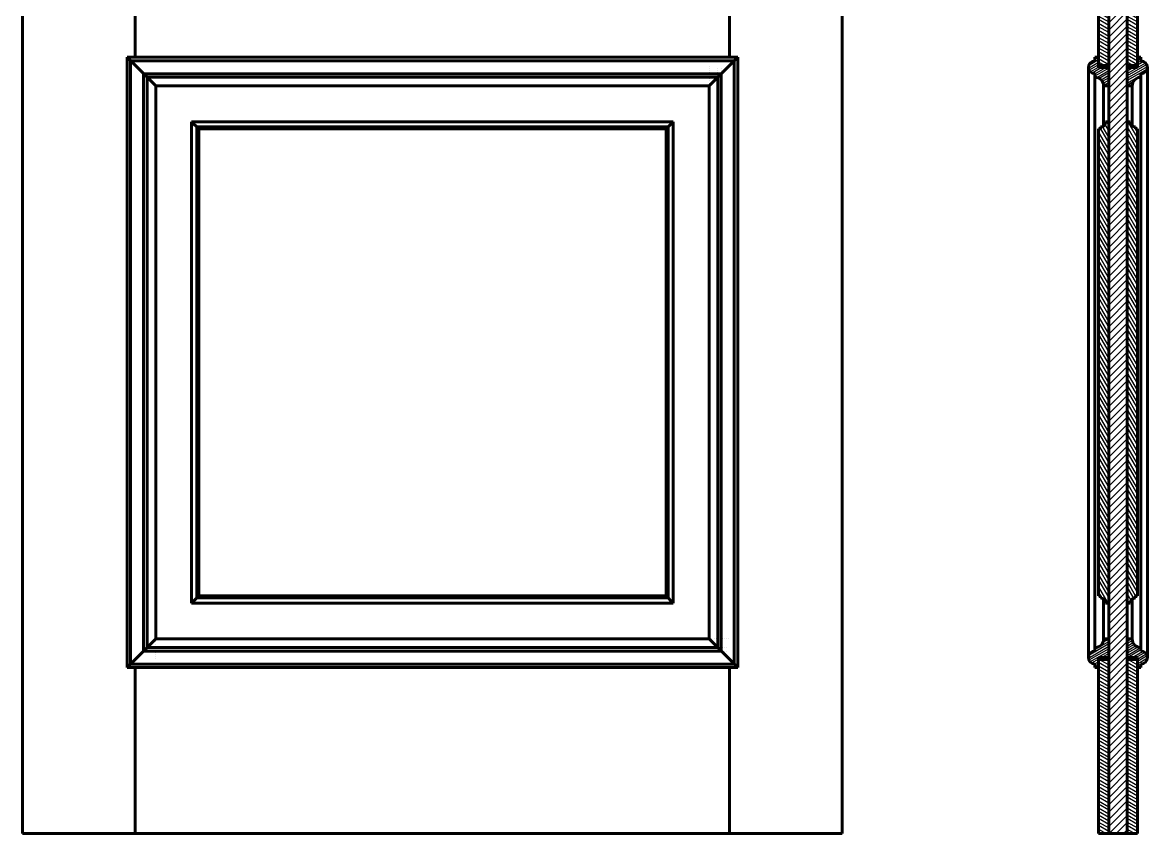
# Model space of a CAD drawing. Header units: inches. Extents: x -4554 to 14101, y -13650 to 2449.
# Drawn here: x 3000 to 4098, y 0 to 792 of the extents above; entities that cross this region are included whole.
import ezdxf

# ---------------------------------------------------------------- set-up
doc = ezdxf.new("R2010")
doc.units = ezdxf.units.IN
doc.layers.add('Слой1', color=7, linetype='Continuous')

# ---------------------------------------------------------------- blocks, each defined once
blk = doc.blocks.new('*B148')
at = {"layer": 'Слой1', "linetype": 'Continuous'}
for p, q in [((4060, 791.6), (4078, 809.6)), ((4078, 802.6), (4060, 784.6)), ((4060, 777.5), (4078, 795.5)), ((4078, 788.4), (4060, 770.4)), ((4060, 763.4), (4078, 781.4)), ((4078, 774.3), (4060, 756.3)), ((4060, 749.2), (4078, 767.2)), ((4078, 760.1), (4060, 742.1)), ((4060, 735.1), (4078, 753.1)), ((4078, 746), (4060, 728)), ((4060, 720.9), (4078, 738.9)), ((4078, 731.9), (4060, 713.9)), ((4060, 706.8), (4078, 724.8)), ((4078, 717.7), (4060, 699.7)), ((4060, 692.6), (4078, 710.6)), ((4078, 703.6), (4060, 685.6)), ((4060, 678.5), (4078, 696.5)), ((4078, 689.4), (4060, 671.4)), ((4060, 664.4), (4078, 682.4)), ((4078, 675.3), (4060, 657.3)), ((4060, 650.2), (4078, 668.2)), ((4078, 661.1), (4060, 643.1)), ((4060, 636.1), (4078, 654.1)), ((4078, 647), (4060, 629)), ((4060, 621.9), (4078, 639.9)), ((4078, 632.9), (4060, 614.9)), ((4060, 607.8), (4078, 625.8)), ((4078, 618.7), (4060, 600.7)), ((4060, 593.6), (4078, 611.6)), ((4078, 604.6), (4060, 586.6)), ((4060, 579.5), (4078, 597.5)), ((4078, 590.4), (4060, 572.4)), ((4060, 565.4), (4078, 583.4)), ((4078, 576.3), (4060, 558.3)), ((4060, 551.2), (4078, 569.2)), ((4078, 562.1), (4060, 544.1)), ((4060, 537.1), (4078, 555.1)), ((4078, 548), (4060, 530)), ((4060, 522.9), (4078, 540.9)), ((4078, 533.9), (4060, 515.9)), ((4060, 508.8), (4078, 526.8)), ((4078, 519.7), (4060, 501.7)), ((4060, 494.7), (4078, 512.7)), ((4078, 505.6), (4060, 487.6)), ((4060, 480.5), (4078, 498.5)), ((4078, 491.4), (4060, 473.4)), ((4060, 466.4), (4078, 484.4)), ((4078, 477.3), (4060, 459.3)), ((4060, 452.2), (4078, 470.2)), ((4078, 463.2), (4060, 445.2)), ((4060, 438.1), (4078, 456.1)), ((4078, 449), (4060, 431)), ((4060, 423.9), (4078, 441.9)), ((4078, 434.9), (4060, 416.9)), ((4060, 409.8), (4078, 427.8)), ((4078, 420.7), (4060, 402.7)), ((4060, 395.7), (4078, 413.7)), ((4078, 406.6), (4060, 388.6)), ((4060, 381.5), (4078, 399.5)), ((4078, 392.4), (4060, 374.4)), ((4060, 367.4), (4078, 385.4)), ((4078, 378.3), (4060, 360.3)), ((4060, 353.2), (4078, 371.2)), ((4078, 364.2), (4060, 346.2)), ((4060, 339.1), (4078, 357.1)), ((4078, 350), (4060, 332)), ((4060, 324.9), (4078, 342.9)), ((4078, 335.9), (4060, 317.9)), ((4060, 310.8), (4078, 328.8)), ((4078, 321.7), (4060, 303.7)), ((4060, 296.7), (4078, 314.7)), ((4078, 307.6), (4060, 289.6)), ((4060, 282.5), (4078, 300.5)), ((4078, 293.4), (4060, 275.4)), ((4060, 268.4), (4078, 286.4)), ((4078, 279.3), (4060, 261.3)), ((4060, 254.2), (4078, 272.2)), ((4078, 265.2), (4060, 247.2)), ((4060, 240.1), (4078, 258.1)), ((4078, 251), (4060, 233)), ((4060, 226), (4078, 244)), ((4078, 236.9), (4060, 218.9)), ((4060, 211.8), (4078, 229.8)), ((4078, 222.7), (4060, 204.7)), ((4060, 197.7), (4078, 215.7)), ((4078, 208.6), (4060, 190.6)), ((4060, 183.5), (4078, 201.5)), ((4078, 194.5), (4060, 176.5)), ((4060, 169.4), (4078, 187.4)), ((4078, 180.3), (4060, 162.3)), ((4060, 155.2), (4078, 173.2)), ((4078, 166.2), (4060, 148.2)), ((4060, 141.1), (4078, 159.1)), ((4078, 152), (4060, 134)), ((4060, 127), (4078, 145)), ((4078, 137.9), (4060, 119.9)), ((4060, 112.8), (4078, 130.8)), ((4078, 123.7), (4060, 105.7)), ((4060, 98.7), (4078, 116.7)), ((4078, 109.6), (4060, 91.6)), ((4060, 84.5), (4078, 102.5)), ((4078, 95.5), (4060, 77.5)), ((4060, 70.4), (4078, 88.4)), ((4078, 81.3), (4060, 63.3)), ((4060, 56.2), (4078, 74.2)), ((4078, 67.2), (4060, 49.2)), ((4060, 42.1), (4078, 60.1)), ((4078, 53), (4060, 35)), ((4060, 28), (4078, 46)), ((4078, 38.9), (4060, 20.9)), ((4060, 13.8), (4078, 31.8)), ((4078, 24.7), (4060, 6.7)), ((4060.3, 0), (4078, 17.7)), ((4078, 10.6), (4067.4, 0)), ((4074.5, 0), (4078, 3.5))]:
    blk.add_line(p, q, dxfattribs=at)
blk = doc.blocks.new('*B158')
at = {"layer": 'Слой1', "linetype": 'Continuous'}
for p, q in [((4088, 757.1), (4089.5, 758)), ((4078, 742.1), (4096.1, 752.6)), ((4097.3, 750.9), (4078, 739.8)), ((4078, 737.5), (4097.8, 748.9)), ((4084.2, 748), (4078, 744.4)), ((4078, 746.7), (4080.2, 748)), ((4091.5, 756.8), (4088, 754.8)), ((4088, 752.5), (4091.6, 754.6)), ((4094.4, 753.9), (4088, 750.2)), ((4097.6, 746.5), (4078, 735.2)), ((4078, 732.9), (4091.5, 740.7)), ((4084, 734.1), (4078, 730.6)), ((4081, 730), (4083.1, 731.2))]:
    blk.add_line(p, q, dxfattribs=at)
blk = doc.blocks.new('*B159')
at = {"layer": 'Слой1', "linetype": 'Continuous'}
for p, q in [((4046.5, 755.7), (4050, 757.7)), ((4040.2, 747.4), (4050, 753.1)), ((4050, 755.4), (4040.4, 749.8)), ((4050, 750.8), (4040.8, 745.5)), ((4041.9, 743.8), (4050, 748.5)), ((4053.2, 748), (4043.7, 742.5)), ((4046.5, 741.8), (4057.2, 748)), ((4060, 747.3), (4046.5, 739.5)), ((4048.4, 738.3), (4060, 745)), ((4060, 742.7), (4050.7, 737.4)), ((4052.5, 736), (4060, 740.4)), ((4060, 738.1), (4053.7, 734.5)), ((4054.6, 732.6), (4060, 735.8)), ((4060, 733.5), (4055, 730.6)), ((4058, 730), (4060, 731.2))]:
    blk.add_line(p, q, dxfattribs=at)
blk = doc.blocks.new('*B160')
at = {"layer": 'Слой1', "linetype": 'Continuous'}
for p, q in [((4088, 851.3), (4078, 857.1)), ((4079, 860), (4088, 854.8)), ((4088, 858.3), (4085, 860)), ((4078, 853.6), (4088, 847.9)), ((4088, 844.4), (4078, 850.2)), ((4078, 846.7), (4088, 840.9)), ((4088, 837.5), (4078, 843.3)), ((4078, 839.8), (4088, 834)), ((4088, 830.6), (4078, 836.3)), ((4078, 832.9), (4088, 827.1)), ((4088, 823.6), (4078, 829.4)), ((4078, 825.9), (4088, 820.2)), ((4088, 816.7), (4078, 822.5)), ((4078, 819), (4088, 813.2)), ((4088, 809.8), (4078, 815.5)), ((4078, 812.1), (4088, 806.3)), ((4088, 802.8), (4078, 808.6)), ((4078, 805.2), (4088, 799.4)), ((4088, 795.9), (4078, 801.7)), ((4078, 798.2), (4088, 792.5)), ((4088, 789), (4078, 794.8)), ((4078, 791.3), (4088, 785.5)), ((4088, 782.1), (4078, 787.8)), ((4078, 784.4), (4088, 778.6)), ((4088, 775.1), (4078, 780.9)), ((4078, 777.4), (4088, 771.7)), ((4088, 768.2), (4078, 774)), ((4078, 770.5), (4088, 764.7)), ((4088, 761.3), (4078, 767)), ((4078, 763.6), (4088, 757.8)), ((4088, 754.3), (4078, 760.1)), ((4078, 756.7), (4088, 750.9)), ((4083.5, 750), (4078, 753.2))]:
    blk.add_line(p, q, dxfattribs=at)
blk = doc.blocks.new('*B161')
at = {"layer": 'Слой1', "linetype": 'Continuous'}
for p, q in [((4060, 851.3), (4050, 857.1)), ((4051, 860), (4060, 854.8)), ((4060, 858.3), (4057, 860)), ((4050, 853.6), (4060, 847.9)), ((4060, 844.4), (4050, 850.2)), ((4050, 846.7), (4060, 840.9)), ((4060, 837.5), (4050, 843.3)), ((4050, 839.8), (4060, 834)), ((4060, 830.6), (4050, 836.3)), ((4050, 832.9), (4060, 827.1)), ((4060, 823.6), (4050, 829.4)), ((4050, 825.9), (4060, 820.2)), ((4060, 816.7), (4050, 822.5)), ((4050, 819), (4060, 813.2)), ((4060, 809.8), (4050, 815.5)), ((4050, 812.1), (4060, 806.3)), ((4060, 802.8), (4050, 808.6)), ((4050, 805.2), (4060, 799.4)), ((4060, 795.9), (4050, 801.7)), ((4050, 798.2), (4060, 792.5)), ((4060, 789), (4050, 794.8)), ((4050, 791.3), (4060, 785.5)), ((4060, 782.1), (4050, 787.8)), ((4050, 784.4), (4060, 778.6)), ((4060, 775.1), (4050, 780.9)), ((4050, 777.4), (4060, 771.7)), ((4060, 768.2), (4050, 774)), ((4050, 770.5), (4060, 764.7)), ((4060, 761.3), (4050, 767)), ((4050, 763.6), (4060, 757.8)), ((4060, 754.3), (4050, 760.1)), ((4050, 756.7), (4060, 750.9)), ((4055.5, 750), (4050, 753.2))]:
    blk.add_line(p, q, dxfattribs=at)
blk = doc.blocks.new('*B162')
at = {"layer": 'Слой1', "linetype": 'Continuous'}
for p, q in [((4088, 161.3), (4078, 167.1)), ((4079, 170), (4088, 164.8)), ((4088, 168.3), (4085, 170)), ((4078, 163.6), (4088, 157.9)), ((4088, 154.4), (4078, 160.2)), ((4078, 156.7), (4088, 150.9)), ((4088, 147.5), (4078, 153.3)), ((4078, 149.8), (4088, 144)), ((4088, 140.6), (4078, 146.3)), ((4078, 142.9), (4088, 137.1)), ((4088, 133.6), (4078, 139.4)), ((4078, 135.9), (4088, 130.2)), ((4088, 126.7), (4078, 132.5)), ((4078, 129), (4088, 123.2)), ((4088, 119.8), (4078, 125.5)), ((4078, 122.1), (4088, 116.3)), ((4088, 112.8), (4078, 118.6)), ((4078, 115.2), (4088, 109.4)), ((4088, 105.9), (4078, 111.7)), ((4078, 108.2), (4088, 102.5)), ((4088, 99), (4078, 104.8)), ((4078, 101.3), (4088, 95.5)), ((4088, 92.1), (4078, 97.8)), ((4078, 94.4), (4088, 88.6)), ((4088, 85.1), (4078, 90.9)), ((4078, 87.4), (4088, 81.7)), ((4088, 78.2), (4078, 84)), ((4078, 80.5), (4088, 74.7)), ((4088, 71.3), (4078, 77)), ((4078, 73.6), (4088, 67.8)), ((4088, 64.3), (4078, 70.1)), ((4078, 66.7), (4088, 60.9)), ((4088, 57.4), (4078, 63.2)), ((4078, 59.7), (4088, 54)), ((4088, 50.5), (4078, 56.3)), ((4078, 52.8), (4088, 47)), ((4088, 43.6), (4078, 49.3)), ((4078, 45.9), (4088, 40.1)), ((4088, 36.6), (4078, 42.4)), ((4078, 38.9), (4088, 33.2)), ((4088, 29.7), (4078, 35.5)), ((4078, 32), (4088, 26.2)), ((4088, 22.8), (4078, 28.5)), ((4078, 25.1), (4088, 19.3)), ((4088, 15.8), (4078, 21.6)), ((4078, 18.2), (4088, 12.4)), ((4088, 8.9), (4078, 14.7)), ((4078, 11.2), (4088, 5.5)), ((4088, 2), (4078, 7.8)), ((4078, 4.3), (4085.4, 0)), ((4079.4, 0), (4078, 0.8))]:
    blk.add_line(p, q, dxfattribs=at)
blk = doc.blocks.new('*B163')
at = {"layer": 'Слой1', "linetype": 'Continuous'}
for p, q in [((4060, 161.3), (4050, 167.1)), ((4051, 170), (4060, 164.8)), ((4060, 168.3), (4057, 170)), ((4050, 163.6), (4060, 157.9)), ((4060, 154.4), (4050, 160.2)), ((4050, 156.7), (4060, 150.9)), ((4060, 147.5), (4050, 153.3)), ((4050, 149.8), (4060, 144)), ((4060, 140.6), (4050, 146.3)), ((4050, 142.9), (4060, 137.1)), ((4060, 133.6), (4050, 139.4)), ((4050, 135.9), (4060, 130.2)), ((4060, 126.7), (4050, 132.5)), ((4050, 129), (4060, 123.2)), ((4060, 119.8), (4050, 125.5)), ((4050, 122.1), (4060, 116.3)), ((4060, 112.8), (4050, 118.6)), ((4050, 115.2), (4060, 109.4)), ((4060, 105.9), (4050, 111.7)), ((4050, 108.2), (4060, 102.5)), ((4060, 99), (4050, 104.8)), ((4050, 101.3), (4060, 95.5)), ((4060, 92.1), (4050, 97.8)), ((4050, 94.4), (4060, 88.6)), ((4060, 85.1), (4050, 90.9)), ((4050, 87.4), (4060, 81.7)), ((4060, 78.2), (4050, 84)), ((4050, 80.5), (4060, 74.7)), ((4060, 71.3), (4050, 77)), ((4050, 73.6), (4060, 67.8)), ((4060, 64.3), (4050, 70.1)), ((4050, 66.7), (4060, 60.9)), ((4060, 57.4), (4050, 63.2)), ((4050, 59.7), (4060, 54)), ((4060, 50.5), (4050, 56.3)), ((4050, 52.8), (4060, 47)), ((4060, 43.6), (4050, 49.3)), ((4050, 45.9), (4060, 40.1)), ((4060, 36.6), (4050, 42.4)), ((4050, 38.9), (4060, 33.2)), ((4060, 29.7), (4050, 35.5)), ((4050, 32), (4060, 26.2)), ((4060, 22.8), (4050, 28.5)), ((4050, 25.1), (4060, 19.3)), ((4060, 15.8), (4050, 21.6)), ((4050, 18.2), (4060, 12.4)), ((4060, 8.9), (4050, 14.7)), ((4050, 11.2), (4060, 5.5)), ((4060, 2), (4050, 7.8)), ((4050, 4.3), (4057.4, 0)), ((4051.4, 0), (4050, 0.8))]:
    blk.add_line(p, q, dxfattribs=at)
blk = doc.blocks.new('*B164')
at = {"layer": 'Слой1', "linetype": 'Continuous'}
for p, q in [((4078.7, 695), (4088, 679)), ((4088, 673), (4078, 690.3)), ((4078, 684.3), (4088, 667)), ((4086, 688.4), (4085.1, 690.1)), ((4088, 685), (4086.3, 688)), ((4088, 661), (4078, 678.3)), ((4078, 672.3), (4088, 655)), ((4088, 649), (4078, 666.3)), ((4078, 660.3), (4088, 643)), ((4088, 637), (4078, 654.3)), ((4078, 648.3), (4088, 631)), ((4088, 625), (4078, 642.3)), ((4078, 636.3), (4088, 619)), ((4088, 613), (4078, 630.3)), ((4078, 624.3), (4088, 607)), ((4088, 601), (4078, 618.3)), ((4078, 612.3), (4088, 595)), ((4088, 589), (4078, 606.3)), ((4078, 600.3), (4088, 583)), ((4088, 577), (4078, 594.3)), ((4078, 588.3), (4088, 571)), ((4088, 565), (4078, 582.3)), ((4078, 576.3), (4088, 559)), ((4088, 553), (4078, 570.3)), ((4078, 564.3), (4088, 547)), ((4088, 541), (4078, 558.3)), ((4078, 552.3), (4088, 535)), ((4088, 529), (4078, 546.3)), ((4078, 540.3), (4088, 523)), ((4088, 517), (4078, 534.3)), ((4078, 528.3), (4088, 511)), ((4088, 505), (4078, 522.3)), ((4078, 516.3), (4088, 499)), ((4088, 493), (4078, 510.3)), ((4078, 504.3), (4088, 487)), ((4088, 481), (4078, 498.3)), ((4078, 492.3), (4088, 475)), ((4088, 469), (4078, 486.3)), ((4078, 480.3), (4088, 463)), ((4088, 457), (4078, 474.3)), ((4078, 468.3), (4088, 451)), ((4088, 445), (4078, 462.3)), ((4078, 456.3), (4088, 439)), ((4088, 433), (4078, 450.3)), ((4078, 444.3), (4088, 427)), ((4088, 421), (4078, 438.3)), ((4078, 432.3), (4088, 415)), ((4088, 409), (4078, 426.3)), ((4078, 420.3), (4088, 403)), ((4088, 397), (4078, 414.3)), ((4078, 408.3), (4088, 391)), ((4088, 385), (4078, 402.3)), ((4078, 396.3), (4088, 379)), ((4088, 373), (4078, 390.3)), ((4078, 384.3), (4088, 367)), ((4088, 361), (4078, 378.3)), ((4078, 372.3), (4088, 355)), ((4088, 349), (4078, 366.3)), ((4078, 360.3), (4088, 343)), ((4088, 337), (4078, 354.3)), ((4078, 348.3), (4088, 331)), ((4088, 325), (4078, 342.3)), ((4078, 336.3), (4088, 319)), ((4088, 313), (4078, 330.3)), ((4078, 324.3), (4088, 307)), ((4088, 301), (4078, 318.3)), ((4078, 312.3), (4088, 295)), ((4088, 289), (4078, 306.3)), ((4078, 300.3), (4088, 283)), ((4088, 277), (4078, 294.3)), ((4078, 288.3), (4088, 271)), ((4088, 265), (4078, 282.3)), ((4078, 276.3), (4088, 259)), ((4088, 253), (4078, 270.3)), ((4078, 264.3), (4088, 247)), ((4088, 241), (4078, 258.3)), ((4078, 252.3), (4088, 235)), ((4086.2, 232), (4078, 246.3)), ((4078, 240.3), (4084.1, 229.7)), ((4081.8, 227.7), (4078, 234.3)), ((4078, 228.3), (4079.9, 225))]:
    blk.add_line(p, q, dxfattribs=at)
blk = doc.blocks.new('*B165')
at = {"layer": 'Слой1', "linetype": 'Continuous'}
for p, q in [((4056.3, 692.4), (4060, 686)), ((4060, 692), (4058.3, 695)), ((4060, 668), (4050, 685.3)), ((4051.9, 688), (4060, 674)), ((4060, 680), (4054, 690.4)), ((4050, 679.3), (4060, 662)), ((4060, 656), (4050, 673.3)), ((4050, 667.3), (4060, 650)), ((4060, 644), (4050, 661.3)), ((4050, 655.3), (4060, 638)), ((4060, 632), (4050, 649.3)), ((4050, 643.3), (4060, 626)), ((4060, 620), (4050, 637.3)), ((4050, 631.3), (4060, 614)), ((4060, 608), (4050, 625.3)), ((4050, 619.3), (4060, 602)), ((4060, 596), (4050, 613.3)), ((4050, 607.3), (4060, 590)), ((4060, 584), (4050, 601.3)), ((4050, 595.3), (4060, 578)), ((4060, 572), (4050, 589.3)), ((4050, 583.3), (4060, 566)), ((4060, 560), (4050, 577.3)), ((4050, 571.3), (4060, 554)), ((4060, 548), (4050, 565.3)), ((4050, 559.3), (4060, 542)), ((4060, 536), (4050, 553.3)), ((4050, 547.3), (4060, 530)), ((4060, 524), (4050, 541.3)), ((4050, 535.3), (4060, 518)), ((4060, 512), (4050, 529.3)), ((4050, 523.3), (4060, 506)), ((4060, 500), (4050, 517.3)), ((4050, 511.3), (4060, 494)), ((4060, 488), (4050, 505.3)), ((4050, 499.3), (4060, 482)), ((4060, 476), (4050, 493.3)), ((4050, 487.3), (4060, 470)), ((4060, 464), (4050, 481.3)), ((4050, 475.3), (4060, 458)), ((4060, 452), (4050, 469.3)), ((4050, 463.3), (4060, 446)), ((4060, 440), (4050, 457.3)), ((4050, 451.3), (4060, 434)), ((4060, 428), (4050, 445.3)), ((4050, 439.3), (4060, 422)), ((4060, 416), (4050, 433.3)), ((4050, 427.3), (4060, 410)), ((4060, 404), (4050, 421.3)), ((4050, 415.3), (4060, 398)), ((4060, 392), (4050, 409.3)), ((4050, 403.3), (4060, 386)), ((4060, 380), (4050, 397.3)), ((4050, 391.3), (4060, 374)), ((4060, 368), (4050, 385.3)), ((4050, 379.3), (4060, 362)), ((4060, 356), (4050, 373.3)), ((4050, 367.3), (4060, 350)), ((4060, 344), (4050, 361.3)), ((4050, 355.3), (4060, 338)), ((4060, 332), (4050, 349.3)), ((4050, 343.3), (4060, 326)), ((4060, 320), (4050, 337.3)), ((4050, 331.3), (4060, 314)), ((4060, 308), (4050, 325.3)), ((4050, 319.3), (4060, 302)), ((4060, 296), (4050, 313.3)), ((4050, 307.3), (4060, 290)), ((4060, 284), (4050, 301.3)), ((4050, 295.3), (4060, 278)), ((4060, 272), (4050, 289.3)), ((4050, 283.3), (4060, 266)), ((4060, 260), (4050, 277.3)), ((4050, 271.3), (4060, 254)), ((4060, 248), (4050, 265.3)), ((4050, 259.3), (4060, 242)), ((4060, 236), (4050, 253.3)), ((4050, 247.3), (4060, 230)), ((4059.4, 225), (4050, 241.3)), ((4050, 235.3), (4051.9, 232)), ((4052, 231.9), (4053.1, 229.9))]:
    blk.add_line(p, q, dxfattribs=at)
blk = doc.blocks.new('*B166')
at = {"layer": 'Слой1', "linetype": 'Continuous'}
for p, q in [((4078, 187.7), (4082, 190)), ((4083.2, 188.4), (4078, 185.4)), ((4078, 183.1), (4083.8, 186.4)), ((4084.8, 184.7), (4078, 180.8)), ((4078, 178.5), (4086.3, 183.3)), ((4088.3, 182.1), (4078, 176.1)), ((4078, 173.8), (4091.3, 181.5)), ((4091.5, 179.3), (4078.8, 172)), ((4082.8, 172), (4093.1, 177.9)), ((4095.3, 176.9), (4086.8, 172)), ((4088, 170.4), (4096.7, 175.4)), ((4097.6, 173.6), (4088, 168.1)), ((4088, 165.8), (4097.8, 171.4)), ((4097.1, 168.7), (4088, 163.4)), ((4089.5, 162), (4091.5, 163.2))]:
    blk.add_line(p, q, dxfattribs=at)
blk = doc.blocks.new('*B167')
at = {"layer": 'Слой1', "linetype": 'Continuous'}
for p, q in [((4046.5, 179.6), (4060, 187.4)), ((4060, 189.7), (4054.2, 186.4)), ((4055, 189.1), (4056.5, 190)), ((4040.2, 171.3), (4060, 182.8)), ((4060, 185.1), (4040.5, 173.8)), ((4060, 180.5), (4040.6, 169.3)), ((4041.7, 167.6), (4060, 178.2)), ((4060, 175.9), (4053.3, 172)), ((4050, 170.1), (4043.3, 166.2)), ((4045.9, 165.4), (4050, 167.8)), ((4050, 165.5), (4046.5, 163.4)), ((4057.3, 172), (4060, 173.5)), ((4048, 162), (4050, 163.2))]:
    blk.add_line(p, q, dxfattribs=at)

msp = doc.modelspace()

# ---------------------------------------------------------------- linework, layer by layer
at = {"layer": 'Слой1', "color": 7, "linetype": 'Continuous', "lineweight": 60}
for p, q in [((3000, 0), (3000, 2100)), ((3800, 0), (3800, 2100)), ((4060, 0), (4060, 2100)), ((4078, 0), (4078, 2100)), ((4050, 748), (4050, 862)), ((4088, 748), (4088, 862)), ((3110, 758), (3110, 852)), ((3690, 758), (3690, 852)), ((3102, 758), (3102, 162)), ((3102, 758), (3698, 758)), ((3130, 730), (3102, 758)), ((3670, 730), (3698, 758)), ((3698, 758), (3698, 162)), ((4046.5, 754.6), (4046.5, 758)), ((4046.5, 758), (4050, 758)), ((4050, 758), (4050, 748)), ((4091.5, 758), (4088, 758)), ((4088, 758), (4088, 748)), ((4091.5, 754.6), (4091.5, 758)), ((3694.6, 754.6), (3105.4, 754.6)), ((3105.4, 165.4), (3105.4, 754.6)), ((3110, 754.2), (3110, 754.2)), ((3121.5, 754.2), (3121.5, 754.2)), ((3670, 749.4), (3670, 749.4)), ((3670, 747.1), (3670, 747.1)), ((3678.5, 747.1), (3678.5, 747.1)), ((3681.9, 747.1), (3681.9, 747.1)), ((3690, 754.2), (3690, 754.2)), ((3694.6, 165.4), (3694.6, 754.6)), ((4040.2, 172.9), (4040.2, 747.1)), ((4060, 750), (4050, 750)), ((4050, 748), (4060, 748)), ((4078, 750), (4088, 750)), ((4088, 748), (4078, 748)), ((4097.8, 172.9), (4097.8, 747.1)), ((3681.9, 741.9), (3118.1, 741.9)), ((3118.1, 178.1), (3118.1, 741.9)), ((3121.5, 181.5), (3121.5, 738.5)), ((3678.5, 738.5), (3121.5, 738.5)), ((3670, 745.1), (3670, 745.1)), ((3670, 743.4), (3670, 743.4)), ((3670, 742.3), (3670, 742.3)), ((3670, 738.5), (3670, 738.5)), ((3670, 736.9), (3670, 736.9)), ((3678.5, 745.1), (3678.5, 745.1)), ((3678.5, 743.4), (3678.5, 743.4)), ((3678.5, 181.5), (3678.5, 738.5)), ((3681.9, 741.9), (3681.8, 741.8)), ((3681.9, 745.1), (3681.9, 745.1)), ((3681.9, 178.1), (3681.9, 741.9)), ((4046.5, 738.5), (4046.5, 741.9)), ((4046.5, 181.5), (4046.5, 738.5)), ((4091.5, 738.5), (4091.5, 741.9)), ((4091.5, 181.5), (4091.5, 738.5)), ((3130, 190), (3130, 730)), ((3670, 730), (3130, 730)), ((3670, 735), (3670, 735)), ((3670, 732.6), (3670, 732.6)), ((3670, 190), (3670, 730)), ((4055, 691.1), (4055, 730)), ((4060, 730), (4055, 730)), ((4078, 730), (4083, 730)), ((4083, 691.1), (4083, 730)), ((3635, 695), (3165, 695)), ((3172, 688), (3165, 695)), ((3165, 225), (3165, 695)), ((3628, 688), (3635, 695)), ((3635, 225), (3635, 695)), ((4057, 695), (4060, 695)), ((4081, 695), (4078, 695)), ((3170, 690), (3630, 690)), ((3170, 690), (3170, 230)), ((3172, 688), (3628, 688)), ((3172, 232), (3172, 688)), ((3628, 232), (3628, 688)), ((3630, 690), (3630, 230)), ((4050, 232), (4050, 688)), ((4050, 688), (4052, 688)), ((4052, 688), (4052, 690)), ((4086, 688), (4086, 690)), ((4088, 688), (4086, 688)), ((4088, 232), (4088, 688)), ((3172, 232), (3165, 225)), ((3628, 232), (3172, 232)), ((3635, 225), (3628, 232)), ((4050, 232), (4052, 232)), ((4052, 232), (4052, 230)), ((4088, 232), (4086, 232)), ((4086, 232), (4086, 230)), ((3635, 225), (3165, 225)), ((3630, 230), (3170, 230)), ((4055, 228.9), (4055, 190)), ((4057, 225), (4060, 225)), ((4081, 225), (4078, 225)), ((4083, 228.9), (4083, 190)), ((3102, 162), (3130, 190)), ((3670, 190), (3130, 190)), ((3130, 187.4), (3130, 187.4)), ((3698, 162), (3670, 190)), ((3672.6, 190), (3672.6, 190)), ((3675, 190), (3675, 190)), ((3676.9, 190), (3676.9, 190)), ((3678.5, 190), (3678.5, 190)), ((3682.3, 190), (3682.3, 190)), ((3683.4, 190), (3683.4, 190)), ((3685.1, 190), (3685.1, 190)), ((3687.1, 190), (3687.1, 190)), ((3689.4, 190), (3689.4, 190)), ((4060, 190), (4055, 190)), ((4078, 190), (4083, 190)), ((3118.1, 178.1), (3118.2, 178.2)), ((3681.9, 178.1), (3118.1, 178.1)), ((3678.5, 181.5), (3121.5, 181.5)), ((3130, 185), (3130, 185)), ((3130, 183.1), (3130, 183.1)), ((3130, 181.5), (3130, 181.5)), ((3130, 177.7), (3130, 177.7)), ((3130, 176.6), (3130, 176.6)), ((3681.9, 178.1), (3681.8, 178.2)), ((3683.4, 181.5), (3683.4, 181.5)), ((3685.1, 181.5), (3685.1, 181.5)), ((3685.1, 178.1), (3685.1, 178.1)), ((3687.1, 181.5), (3687.1, 181.5)), ((3687.1, 178.1), (3687.1, 178.1)), ((4046.5, 181.5), (4046.5, 178.1)), ((4091.5, 181.5), (4091.5, 178.1)), ((3694.6, 165.4), (3105.4, 165.4)), ((3130, 174.9), (3130, 174.9)), ((3130, 172.9), (3130, 172.9)), ((3130, 170.6), (3130, 170.6)), ((4046.5, 165.4), (4046.5, 162)), ((4050, 0), (4050, 172)), ((4050, 162), (4050, 172)), ((4050, 172), (4060, 172)), ((4060, 170), (4050, 170)), ((4088, 172), (4078, 172)), ((4078, 170), (4088, 170)), ((4088, 0), (4088, 172)), ((4088, 162), (4088, 172)), ((4091.5, 165.4), (4091.5, 162)), ((3102, 162), (3698, 162)), ((3110, 0), (3110, 162)), ((3690, 0), (3690, 162)), ((4046.5, 162), (4050, 162)), ((4091.5, 162), (4088, 162)), ((3800, 0), (3000, 0)), ((4088, 0), (4050, 0))]:
    msp.add_line(p, q, dxfattribs=at)
for centre, radius, start, end in [((4046.5, 748.2), 6.35, 90, 270), ((4091.5, 748.2), 6.35, 270, 450), ((4046.5, 730), 8.5, 0, 90), ((4091.5, 730), 8.5, 90, 180), ((4052, 695), 5, 270, 360.2574), ((4086, 695), 5, 179.7426, 270), ((4052, 225), 5, 359.7426, 450), ((4086, 225), 5, 90, 180.2574), ((4046.5, 190), 8.5, 270, 360), ((4091.5, 190), 8.5, 180, 270), ((4046.5, 171.8), 6.35, 90, 270), ((4091.5, 171.8), 6.35, 270, 450)]:
    msp.add_arc(centre, radius, start, end, dxfattribs=at)

# ---------------------------------------------------------------- block references
at = {"layer": 'Слой1'}
for name in ['*B148', '*B161', '*B160', '*B159', '*B158', '*B165', '*B164', '*B167', '*B166', '*B163', '*B162']:
    msp.add_blockref(name, (0, 0), dxfattribs=at)

doc.saveas('drawing.dxf')
